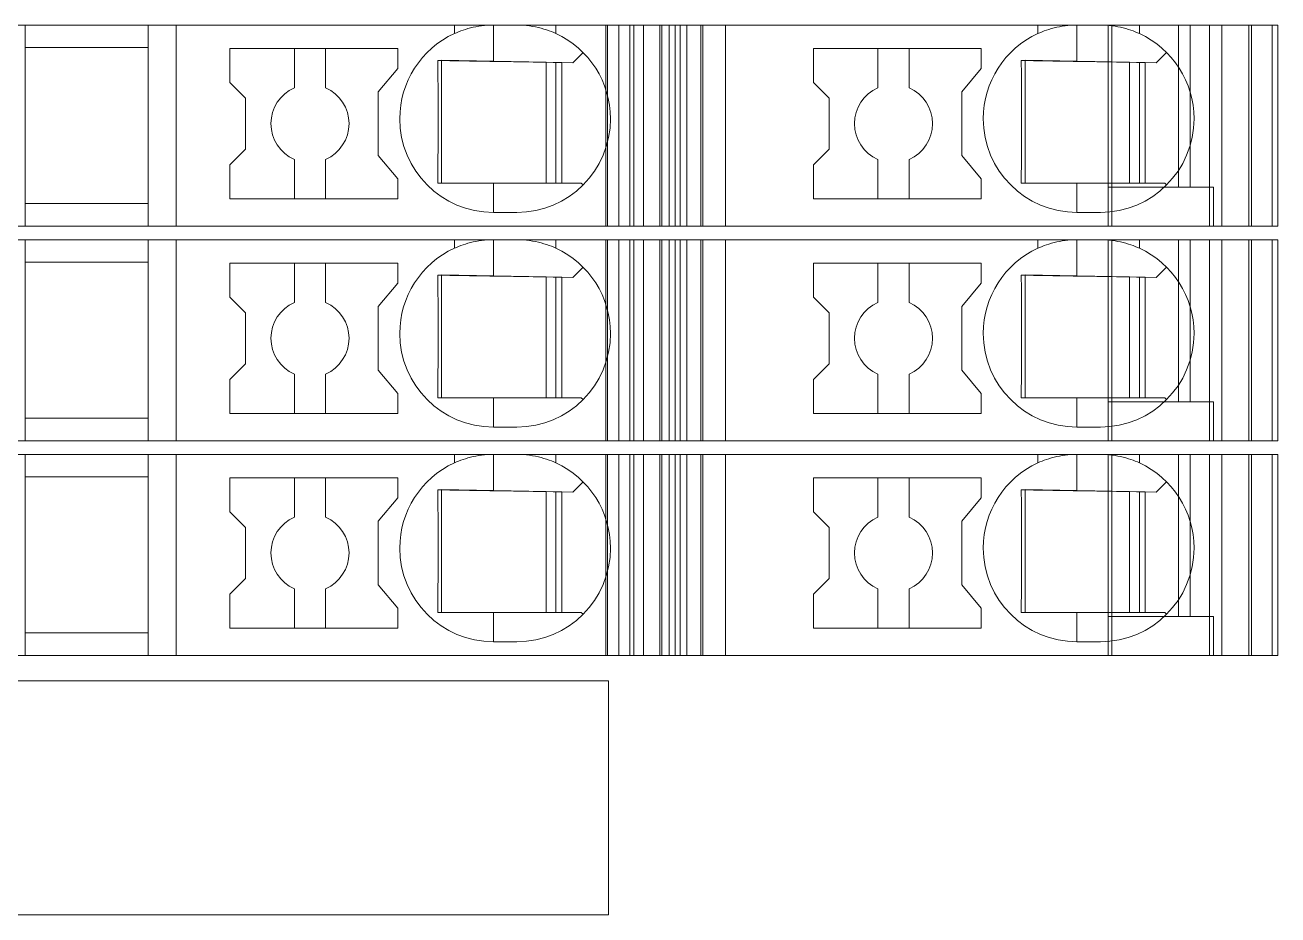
# Model space of a CAD drawing. Header units: millimetres. Extents: x 0 to 1680, y 0 to 1188.
# Drawn here: x 909.05 to 941.15, y 258.2 to 281 of the extents above; entities that cross this region are included whole.
import ezdxf
from ezdxf.enums import TextEntityAlignment as Align

# ---------------------------------------------------------------- set-up
doc = ezdxf.new("R2010")
doc.units = ezdxf.units.MM
for name, color, linetype, lineweight in [('EPLAN100', 7, 'Continuous', 13), ('EPLAN309', 5, 'Continuous', 5), ('EPLAN493', 5, 'Continuous', 5), ('MAIN-1', 7, 'Continuous', 5), ('MAIN-2', 7, 'Continuous', 5)]:
    doc.layers.add(name, color=color, linetype=linetype, lineweight=lineweight)
doc.styles.add('Tahoma', font='')
doc.styles.get('Tahoma').set_extended_font_data('Tahoma')

# ---------------------------------------------------------------- blocks, each defined once
blk = doc.blocks.new('EPLSYM_LibrarySPECIAL_Symbol12_Variant0_Placement8_37')
at = {"layer": 'EPLAN309', "lineweight": 13, "ltscale": 16}
blk.add_lwpolyline([(0, -5.15), (68.15, -5.15), (68.15, 0), (0, 0)], close=True, dxfattribs=at)
at = {"layer": 'EPLAN493', "color": 5, "style": 'Tahoma'}
blk.add_attdef('17_20450', text='', height=2.3478, dxfattribs=at).set_placement((0, -21.83478), align=Align.MIDDLE_RIGHT)
blk = doc.blocks.new('EPLSYM_LibrarySPECIAL_Symbol12_Variant0_Placement8_38')
at = {"layer": 'EPLAN309', "lineweight": 13, "ltscale": 16}
blk.add_lwpolyline([(0, -5.15), (68.15, -5.15), (68.15, 0), (0, 0)], close=True, dxfattribs=at)
at = {"layer": 'EPLAN493', "color": 5, "style": 'Tahoma'}
blk.add_attdef('17_20450', text='', height=2.3478, dxfattribs=at).set_placement((0, -21.83478), align=Align.MIDDLE_RIGHT)
blk = doc.blocks.new('EPLSYM_LibrarySPECIAL_Symbol12_Variant0_Placement8_39')
at = {"layer": 'EPLAN309', "lineweight": 13, "ltscale": 16}
blk.add_lwpolyline([(0, -5.15), (68.15, -5.15), (68.15, 0), (0, 0)], close=True, dxfattribs=at)
at = {"layer": 'EPLAN493', "color": 5, "style": 'Tahoma'}
blk.add_attdef('17_20450', text='', height=2.3478, dxfattribs=at).set_placement((0, -21.83478), align=Align.MIDDLE_RIGHT)

msp = doc.modelspace()

# ---------------------------------------------------------------- linework, layer by layer
at = {"layer": 'EPLAN100', "lineweight": 0, "ltscale": 6}
msp.add_lwpolyline([(886, 258.2), (924, 258.2), (924, 264.2), (886, 264.2)], close=True, dxfattribs=at)
at = {"layer": 'MAIN-1'}
for p, q in [((909.05, 281), (912.2, 281)), ((909.05, 281), (909.05, 275.85)), ((912.919, 281), (912.2, 281)), ((912.2, 275.85), (912.2, 281)), ((920.05, 281), (912.919, 281)), ((912.919, 281), (912.919, 275.85)), ((920.05, 281), (921.05, 281)), ((920.05, 280.782), (920.05, 281)), ((920.333, 280.89), (920.272, 280.87)), ((920.397, 280.909), (920.333, 280.89)), ((920.463, 280.927), (920.397, 280.909)), ((920.531, 280.943), (920.463, 280.927)), ((920.601, 280.958), (920.531, 280.943)), ((920.673, 280.97), (920.601, 280.958)), ((920.746, 280.981), (920.673, 280.97)), ((920.821, 280.989), (920.746, 280.981)), ((920.897, 280.995), (920.821, 280.989)), ((920.973, 280.999), (920.897, 280.995)), ((921.05, 281), (920.973, 280.999)), ((921.05, 280.068), (921.05, 281)), ((921.05, 281), (921.65, 281)), ((921.65, 281), (921.732, 280.999)), ((922.65, 281), (921.65, 281)), ((921.732, 280.999), (921.814, 280.994)), ((921.814, 280.994), (921.896, 280.987)), ((921.896, 280.987), (921.975, 280.978)), ((921.975, 280.978), (922.053, 280.966)), ((922.053, 280.966), (922.13, 280.952)), ((922.13, 280.952), (922.204, 280.935)), ((922.204, 280.935), (922.275, 280.917)), ((922.275, 280.917), (922.345, 280.897)), ((922.345, 280.897), (922.411, 280.876)), ((922.411, 280.876), (922.475, 280.854)), ((922.65, 281), (925.704, 281)), ((922.65, 280.782), (922.65, 281)), ((925.832, 281), (925.704, 281)), ((925.704, 275.85), (925.704, 281)), ((925.832, 281), (926.367, 281)), ((925.832, 275.85), (925.832, 281)), ((927, 281), (926.367, 281)), ((926.367, 275.85), (926.367, 281)), ((927, 281), (935, 281)), ((927, 275.85), (927, 281)), ((935, 281), (936, 281)), ((935, 280.782), (935, 281)), ((935.283, 280.89), (935.222, 280.87)), ((935.347, 280.909), (935.283, 280.89)), ((935.413, 280.927), (935.347, 280.909)), ((935.481, 280.943), (935.413, 280.927)), ((935.551, 280.958), (935.481, 280.943)), ((935.622, 280.97), (935.551, 280.958)), ((935.696, 280.981), (935.622, 280.97)), ((935.771, 280.989), (935.696, 280.981)), ((935.847, 280.995), (935.771, 280.989)), ((935.923, 280.999), (935.847, 280.995)), ((936, 281), (935.923, 280.999)), ((936, 280.068), (936, 281)), ((936, 281), (936.6, 281)), ((936.6, 281), (936.677, 280.999)), ((937.6, 281), (936.6, 281)), ((936.677, 280.999), (936.753, 280.995)), ((936.753, 280.995), (936.829, 280.989)), ((936.829, 280.989), (936.904, 280.981)), ((936.904, 280.981), (936.978, 280.97)), ((936.978, 280.97), (937.049, 280.958)), ((937.049, 280.958), (937.119, 280.943)), ((937.119, 280.943), (937.187, 280.927)), ((937.187, 280.927), (937.253, 280.909)), ((937.253, 280.909), (937.317, 280.89)), ((937.317, 280.89), (937.378, 280.87)), ((937.6, 281), (941, 281)), ((937.6, 280.782), (937.6, 281)), ((941, 275.85), (941, 281)), ((920.102, 280.805), (920.05, 280.782)), ((920.156, 280.827), (920.102, 280.805)), ((920.213, 280.849), (920.156, 280.827)), ((920.272, 280.87), (920.213, 280.849)), ((922.475, 280.854), (922.536, 280.831)), ((922.536, 280.831), (922.594, 280.806)), ((922.594, 280.806), (922.65, 280.782)), ((935.052, 280.805), (935, 280.782)), ((935.106, 280.827), (935.052, 280.805)), ((935.163, 280.849), (935.106, 280.827)), ((935.222, 280.87), (935.163, 280.849)), ((937.378, 280.87), (937.437, 280.849)), ((937.437, 280.849), (937.494, 280.827)), ((937.494, 280.827), (937.548, 280.805)), ((937.548, 280.805), (937.6, 280.782)), ((909.05, 280.425), (912.2, 280.425)), ((914.3, 280.4), (914.3, 279.529)), ((914.3, 280.4), (918.6, 280.4)), ((915.95, 280.4), (915.95, 279.392)), ((916.75, 279.392), (916.75, 280.4)), ((918.6, 279.889), (918.6, 280.4)), ((923.083, 280.033), (923.347, 280.297)), ((929.25, 280.4), (929.25, 279.529)), ((929.25, 280.4), (933.55, 280.4)), ((930.9, 280.4), (930.9, 279.392)), ((931.7, 279.392), (931.7, 280.4)), ((933.55, 279.889), (933.55, 280.4)), ((938.033, 280.033), (938.297, 280.297)), ((919.624, 280.092), (919.625, 280.022)), ((919.685, 280.091), (919.624, 280.092)), ((919.625, 280.022), (919.625, 279.95)), ((919.625, 279.95), (919.626, 279.877)), ((919.746, 280.09), (919.685, 280.091)), ((919.721, 280.091), (919.721, 276.95)), ((919.809, 280.089), (919.746, 280.09)), ((919.873, 280.088), (919.809, 280.089)), ((919.937, 280.087), (919.873, 280.088)), ((920.003, 280.086), (919.937, 280.087)), ((920.071, 280.085), (920.003, 280.086)), ((920.14, 280.084), (920.071, 280.085)), ((920.21, 280.082), (920.14, 280.084)), ((920.283, 280.081), (920.21, 280.082)), ((920.358, 280.08), (920.283, 280.081)), ((920.435, 280.079), (920.358, 280.08)), ((920.514, 280.077), (920.435, 280.079)), ((920.597, 280.076), (920.514, 280.077)), ((920.682, 280.075), (920.597, 280.076)), ((920.771, 280.073), (920.682, 280.075)), ((920.862, 280.071), (920.771, 280.073)), ((920.955, 280.07), (920.862, 280.071)), ((921.05, 280.068), (920.955, 280.07)), ((921.05, 280.068), (923.083, 280.033)), ((922.4, 280.045), (922.4, 276.95)), ((922.65, 276.95), (922.65, 280.04)), ((922.8, 280.038), (922.8, 276.95)), ((934.574, 280.092), (934.574, 280.022)), ((934.635, 280.091), (934.574, 280.092)), ((934.574, 280.022), (934.575, 279.95)), ((934.575, 279.95), (934.576, 279.877)), ((934.696, 280.09), (934.635, 280.091)), ((934.671, 280.091), (934.671, 276.95)), ((934.759, 280.089), (934.696, 280.09)), ((934.822, 280.088), (934.759, 280.089)), ((934.887, 280.087), (934.822, 280.088)), ((934.953, 280.086), (934.887, 280.087)), ((935.021, 280.085), (934.953, 280.086)), ((935.09, 280.084), (935.021, 280.085)), ((935.16, 280.082), (935.09, 280.084)), ((935.233, 280.081), (935.16, 280.082)), ((935.307, 280.08), (935.233, 280.081)), ((935.385, 280.079), (935.307, 280.08)), ((935.464, 280.077), (935.385, 280.079)), ((935.547, 280.076), (935.464, 280.077)), ((935.632, 280.075), (935.547, 280.076)), ((935.72, 280.073), (935.632, 280.075)), ((935.812, 280.071), (935.72, 280.073)), ((935.905, 280.07), (935.812, 280.071)), ((936, 280.068), (935.905, 280.07)), ((936, 280.068), (938.033, 280.033)), ((937.35, 280.045), (937.35, 276.95)), ((937.6, 276.95), (937.6, 280.04)), ((937.75, 280.038), (937.75, 276.95)), ((918.1, 279.293), (918.6, 279.889)), ((919.626, 279.877), (919.627, 279.803)), ((919.627, 279.803), (919.628, 279.727)), ((919.628, 279.727), (919.628, 279.649)), ((919.628, 279.649), (919.629, 279.57)), ((933.05, 279.293), (933.55, 279.889)), ((934.576, 279.877), (934.577, 279.803)), ((934.577, 279.803), (934.577, 279.727)), ((934.577, 279.727), (934.578, 279.649)), ((934.578, 279.649), (934.579, 279.57)), ((914.7, 279.129), (914.3, 279.529)), ((918.1, 279.293), (918.1, 277.657)), ((919.629, 279.57), (919.63, 279.488)), ((919.63, 279.488), (919.63, 279.404)), ((919.63, 279.404), (919.631, 279.317)), ((919.631, 279.317), (919.631, 279.226)), ((929.65, 279.129), (929.25, 279.529)), ((933.05, 279.293), (933.05, 277.657)), ((934.579, 279.57), (934.58, 279.488)), ((934.58, 279.488), (934.58, 279.404)), ((934.58, 279.404), (934.581, 279.317)), ((934.581, 279.317), (934.581, 279.226)), ((914.7, 279.129), (914.7, 277.821)), ((919.631, 279.226), (919.632, 279.132)), ((919.632, 279.132), (919.633, 279.034)), ((919.633, 279.034), (919.633, 278.931)), ((929.65, 279.129), (929.65, 277.821)), ((934.581, 279.226), (934.582, 279.132)), ((934.582, 279.132), (934.582, 279.034)), ((934.582, 279.034), (934.583, 278.931)), ((919.633, 278.931), (919.633, 278.824)), ((919.633, 278.824), (919.633, 278.713)), ((919.633, 278.713), (919.634, 278.6)), ((934.583, 278.931), (934.583, 278.824)), ((934.583, 278.824), (934.583, 278.713)), ((934.583, 278.713), (934.583, 278.6)), ((919.634, 278.6), (919.633, 278.479)), ((919.633, 278.479), (919.633, 278.361)), ((919.633, 278.361), (919.633, 278.247)), ((934.583, 278.6), (934.583, 278.479)), ((934.583, 278.479), (934.583, 278.361)), ((934.583, 278.361), (934.583, 278.247)), ((919.632, 278.034), (919.631, 277.934)), ((919.633, 278.247), (919.632, 278.138)), ((919.632, 278.138), (919.632, 278.034)), ((934.582, 278.034), (934.581, 277.934)), ((934.583, 278.247), (934.582, 278.138)), ((934.582, 278.138), (934.582, 278.034)), ((914.7, 277.821), (914.3, 277.421)), ((919.63, 277.748), (919.629, 277.659)), ((919.631, 277.839), (919.63, 277.748)), ((919.631, 277.934), (919.631, 277.839)), ((929.65, 277.821), (929.25, 277.421)), ((934.58, 277.748), (934.579, 277.659)), ((934.581, 277.839), (934.58, 277.748)), ((934.581, 277.934), (934.581, 277.839)), ((914.3, 277.421), (914.3, 276.55)), ((915.95, 277.558), (915.95, 276.55)), ((916.75, 277.558), (916.75, 276.55)), ((918.1, 277.657), (918.6, 277.061)), ((919.627, 277.408), (919.626, 277.329)), ((919.628, 277.49), (919.627, 277.408)), ((919.629, 277.659), (919.628, 277.573)), ((919.628, 277.573), (919.628, 277.49)), ((929.25, 277.421), (929.25, 276.55)), ((930.9, 277.558), (930.9, 276.55)), ((931.7, 277.558), (931.7, 276.55)), ((933.05, 277.657), (933.55, 277.061)), ((934.577, 277.408), (934.576, 277.329)), ((934.578, 277.49), (934.577, 277.408)), ((934.579, 277.659), (934.578, 277.573)), ((934.578, 277.573), (934.578, 277.49)), ((918.6, 276.55), (918.6, 277.061)), ((919.623, 277.024), (919.622, 276.95)), ((919.624, 277.098), (919.623, 277.024)), ((919.625, 277.25), (919.624, 277.174)), ((919.624, 277.174), (919.624, 277.098)), ((919.626, 277.329), (919.625, 277.25)), ((933.55, 276.55), (933.55, 277.061)), ((934.573, 277.024), (934.572, 276.95)), ((934.574, 277.098), (934.573, 277.024)), ((934.575, 277.25), (934.574, 277.174)), ((934.574, 277.174), (934.574, 277.098)), ((934.576, 277.329), (934.575, 277.25)), ((919.622, 276.95), (919.683, 276.95)), ((919.683, 276.95), (919.746, 276.95)), ((919.746, 276.95), (919.809, 276.95)), ((919.809, 276.95), (919.873, 276.95)), ((919.873, 276.95), (919.939, 276.95)), ((919.939, 276.95), (920.005, 276.95)), ((920.005, 276.95), (920.074, 276.95)), ((920.074, 276.95), (920.144, 276.95)), ((920.144, 276.95), (920.215, 276.95)), ((920.215, 276.95), (920.289, 276.95)), ((920.289, 276.95), (920.364, 276.95)), ((920.364, 276.95), (920.442, 276.95)), ((920.442, 276.95), (920.522, 276.95)), ((920.522, 276.95), (920.605, 276.95)), ((920.605, 276.95), (920.69, 276.95)), ((920.69, 276.95), (920.778, 276.95)), ((920.778, 276.95), (920.867, 276.95)), ((920.867, 276.95), (920.958, 276.95)), ((920.958, 276.95), (921.05, 276.95)), ((921.05, 276.95), (923.3, 276.95)), ((921.05, 276.95), (921.05, 276.2)), ((923.347, 276.903), (923.3, 276.95)), ((934.572, 276.95), (934.633, 276.95)), ((934.633, 276.95), (934.695, 276.95)), ((934.695, 276.95), (934.759, 276.95)), ((934.759, 276.95), (934.823, 276.95)), ((934.823, 276.95), (934.889, 276.95)), ((934.889, 276.95), (934.955, 276.95)), ((934.955, 276.95), (935.024, 276.95)), ((935.024, 276.95), (935.093, 276.95)), ((935.093, 276.95), (935.165, 276.95)), ((935.165, 276.95), (935.239, 276.95)), ((935.239, 276.95), (935.314, 276.95)), ((935.314, 276.95), (935.392, 276.95)), ((935.392, 276.95), (935.472, 276.95)), ((935.472, 276.95), (935.555, 276.95)), ((935.555, 276.95), (935.64, 276.95)), ((935.64, 276.95), (935.727, 276.95)), ((935.727, 276.95), (935.817, 276.95)), ((935.817, 276.95), (935.908, 276.95)), ((935.908, 276.95), (936, 276.95)), ((936, 276.95), (936, 276.2)), ((936, 276.95), (938.25, 276.95)), ((938.297, 276.903), (938.25, 276.95)), ((909.05, 276.425), (912.2, 276.425)), ((918.6, 276.55), (914.3, 276.55)), ((933.55, 276.55), (929.25, 276.55)), ((921.65, 276.2), (921.05, 276.2)), ((936.6, 276.2), (936, 276.2)), ((909.05, 275.85), (912.2, 275.85)), ((912.919, 275.85), (912.2, 275.85)), ((912.919, 275.85), (925.704, 275.85)), ((924.544, 275.85), (924.544, 275.85)), ((924.65, 275.85), (924.65, 275.85)), ((925.832, 275.85), (925.704, 275.85)), ((925.832, 275.85), (926.367, 275.85)), ((927, 275.85), (926.367, 275.85)), ((927, 275.85), (941, 275.85)), ((939.5, 275.85), (939.5, 275.85)), ((909.05, 275.5), (912.2, 275.5)), ((909.05, 275.5), (909.05, 270.35)), ((912.919, 275.5), (912.2, 275.5)), ((912.2, 270.35), (912.2, 275.5)), ((920.05, 275.5), (912.919, 275.5)), ((912.919, 275.5), (912.919, 270.35)), ((920.05, 275.5), (921.05, 275.5)), ((920.05, 275.282), (920.05, 275.5)), ((920.463, 275.427), (920.397, 275.409)), ((920.531, 275.443), (920.463, 275.427)), ((920.601, 275.458), (920.531, 275.443)), ((920.673, 275.47), (920.601, 275.458)), ((920.746, 275.481), (920.673, 275.47)), ((920.821, 275.489), (920.746, 275.481)), ((920.897, 275.495), (920.821, 275.489)), ((920.973, 275.499), (920.897, 275.495)), ((921.05, 275.5), (920.973, 275.499)), ((921.05, 274.568), (921.05, 275.5)), ((921.05, 275.5), (921.65, 275.5)), ((921.65, 275.5), (921.732, 275.499)), ((922.65, 275.5), (921.65, 275.5)), ((921.732, 275.499), (921.814, 275.494)), ((921.814, 275.494), (921.896, 275.487)), ((921.896, 275.487), (921.975, 275.478)), ((921.975, 275.478), (922.053, 275.466)), ((922.053, 275.466), (922.13, 275.452)), ((922.13, 275.452), (922.204, 275.435)), ((922.204, 275.435), (922.275, 275.417)), ((922.65, 275.5), (925.704, 275.5)), ((922.65, 275.282), (922.65, 275.5)), ((925.832, 275.5), (925.704, 275.5)), ((925.704, 270.35), (925.704, 275.5)), ((925.832, 275.5), (926.367, 275.5)), ((925.832, 270.35), (925.832, 275.5)), ((927, 275.5), (926.367, 275.5)), ((926.367, 270.35), (926.367, 275.5)), ((927, 275.5), (935, 275.5)), ((927, 270.35), (927, 275.5)), ((935, 275.5), (936, 275.5)), ((935, 275.282), (935, 275.5)), ((935.413, 275.427), (935.347, 275.409)), ((935.481, 275.443), (935.413, 275.427)), ((935.551, 275.458), (935.481, 275.443)), ((935.622, 275.47), (935.551, 275.458)), ((935.696, 275.481), (935.622, 275.47)), ((935.771, 275.489), (935.696, 275.481)), ((935.847, 275.495), (935.771, 275.489)), ((935.923, 275.499), (935.847, 275.495)), ((936, 275.5), (935.923, 275.499)), ((936, 274.568), (936, 275.5)), ((936, 275.5), (936.6, 275.5)), ((936.6, 275.5), (936.677, 275.499)), ((937.6, 275.5), (936.6, 275.5)), ((936.677, 275.499), (936.753, 275.495)), ((936.753, 275.495), (936.829, 275.489)), ((936.829, 275.489), (936.904, 275.481)), ((936.904, 275.481), (936.978, 275.47)), ((936.978, 275.47), (937.049, 275.458)), ((937.049, 275.458), (937.119, 275.443)), ((937.119, 275.443), (937.187, 275.427)), ((937.187, 275.427), (937.253, 275.409)), ((937.6, 275.5), (941, 275.5)), ((937.6, 275.282), (937.6, 275.5)), ((941, 270.35), (941, 275.5)), ((920.102, 275.305), (920.05, 275.282)), ((920.156, 275.327), (920.102, 275.305)), ((920.213, 275.349), (920.156, 275.327)), ((920.272, 275.37), (920.213, 275.349)), ((920.333, 275.39), (920.272, 275.37)), ((920.397, 275.409), (920.333, 275.39)), ((922.275, 275.417), (922.345, 275.397)), ((922.345, 275.397), (922.411, 275.376)), ((922.411, 275.376), (922.475, 275.354)), ((922.475, 275.354), (922.536, 275.331)), ((922.536, 275.331), (922.594, 275.306)), ((922.594, 275.306), (922.65, 275.282)), ((935.052, 275.305), (935, 275.282)), ((935.106, 275.327), (935.052, 275.305)), ((935.163, 275.349), (935.106, 275.327)), ((935.222, 275.37), (935.163, 275.349)), ((935.283, 275.39), (935.222, 275.37)), ((935.347, 275.409), (935.283, 275.39)), ((937.253, 275.409), (937.317, 275.39)), ((937.317, 275.39), (937.378, 275.37)), ((937.378, 275.37), (937.437, 275.349)), ((937.437, 275.349), (937.494, 275.327)), ((937.494, 275.327), (937.548, 275.305)), ((937.548, 275.305), (937.6, 275.282)), ((909.05, 274.925), (912.2, 274.925)), ((914.3, 274.9), (914.3, 274.029)), ((914.3, 274.9), (918.6, 274.9)), ((915.95, 274.9), (915.95, 273.892)), ((916.75, 273.892), (916.75, 274.9)), ((918.6, 274.389), (918.6, 274.9)), ((923.083, 274.533), (923.347, 274.797)), ((929.25, 274.9), (929.25, 274.029)), ((929.25, 274.9), (933.55, 274.9)), ((930.9, 274.9), (930.9, 273.892)), ((931.7, 273.892), (931.7, 274.9)), ((933.55, 274.389), (933.55, 274.9)), ((938.033, 274.533), (938.297, 274.797)), ((919.624, 274.592), (919.625, 274.522)), ((919.685, 274.591), (919.624, 274.592)), ((919.625, 274.522), (919.625, 274.45)), ((919.746, 274.59), (919.685, 274.591)), ((919.721, 274.591), (919.721, 271.45)), ((919.809, 274.589), (919.746, 274.59)), ((919.873, 274.588), (919.809, 274.589)), ((919.937, 274.587), (919.873, 274.588)), ((920.003, 274.586), (919.937, 274.587)), ((920.071, 274.585), (920.003, 274.586)), ((920.14, 274.584), (920.071, 274.585)), ((920.21, 274.582), (920.14, 274.584)), ((920.283, 274.581), (920.21, 274.582)), ((920.358, 274.58), (920.283, 274.581)), ((920.435, 274.579), (920.358, 274.58)), ((920.514, 274.577), (920.435, 274.579)), ((920.597, 274.576), (920.514, 274.577)), ((920.682, 274.575), (920.597, 274.576)), ((920.771, 274.573), (920.682, 274.575)), ((920.862, 274.571), (920.771, 274.573)), ((920.955, 274.57), (920.862, 274.571)), ((921.05, 274.568), (920.955, 274.57)), ((921.05, 274.568), (923.083, 274.533)), ((922.4, 274.545), (922.4, 271.45)), ((922.65, 271.45), (922.65, 274.54)), ((922.8, 274.538), (922.8, 271.45)), ((934.574, 274.592), (934.574, 274.522)), ((934.635, 274.591), (934.574, 274.592)), ((934.574, 274.522), (934.575, 274.45)), ((934.696, 274.59), (934.635, 274.591)), ((934.671, 274.591), (934.671, 271.45)), ((934.759, 274.589), (934.696, 274.59)), ((934.822, 274.588), (934.759, 274.589)), ((934.887, 274.587), (934.822, 274.588)), ((934.953, 274.586), (934.887, 274.587)), ((935.021, 274.585), (934.953, 274.586)), ((935.09, 274.584), (935.021, 274.585)), ((935.16, 274.582), (935.09, 274.584)), ((935.233, 274.581), (935.16, 274.582)), ((935.307, 274.58), (935.233, 274.581)), ((935.385, 274.579), (935.307, 274.58)), ((935.464, 274.577), (935.385, 274.579)), ((935.547, 274.576), (935.464, 274.577)), ((935.632, 274.575), (935.547, 274.576)), ((935.72, 274.573), (935.632, 274.575)), ((935.812, 274.571), (935.72, 274.573)), ((935.905, 274.57), (935.812, 274.571)), ((936, 274.568), (935.905, 274.57)), ((936, 274.568), (938.033, 274.533)), ((937.35, 274.545), (937.35, 271.45)), ((937.6, 271.45), (937.6, 274.54)), ((937.75, 274.538), (937.75, 271.45)), ((918.1, 273.793), (918.6, 274.389)), ((919.625, 274.45), (919.626, 274.377)), ((919.626, 274.377), (919.627, 274.303)), ((919.627, 274.303), (919.628, 274.227)), ((919.628, 274.227), (919.628, 274.149)), ((919.628, 274.149), (919.629, 274.07)), ((933.05, 273.793), (933.55, 274.389)), ((934.575, 274.45), (934.576, 274.377)), ((934.576, 274.377), (934.577, 274.303)), ((934.577, 274.303), (934.577, 274.227)), ((934.577, 274.227), (934.578, 274.149)), ((934.578, 274.149), (934.579, 274.07)), ((914.7, 273.629), (914.3, 274.029)), ((919.629, 274.07), (919.63, 273.988)), ((919.63, 273.988), (919.63, 273.904)), ((919.63, 273.904), (919.631, 273.817)), ((919.631, 273.817), (919.631, 273.726)), ((929.65, 273.629), (929.25, 274.029)), ((934.579, 274.07), (934.58, 273.988)), ((934.58, 273.988), (934.58, 273.904)), ((934.58, 273.904), (934.581, 273.817)), ((934.581, 273.817), (934.581, 273.726)), ((914.7, 273.629), (914.7, 272.321)), ((918.1, 273.793), (918.1, 272.157)), ((919.631, 273.726), (919.632, 273.632)), ((919.632, 273.632), (919.633, 273.534)), ((919.633, 273.534), (919.633, 273.431)), ((929.65, 273.629), (929.65, 272.321)), ((933.05, 273.793), (933.05, 272.157)), ((934.581, 273.726), (934.582, 273.632)), ((934.582, 273.632), (934.582, 273.534)), ((934.582, 273.534), (934.583, 273.431)), ((919.633, 273.431), (919.633, 273.324)), ((919.633, 273.324), (919.633, 273.213)), ((919.633, 273.213), (919.634, 273.1)), ((934.583, 273.431), (934.583, 273.324)), ((934.583, 273.324), (934.583, 273.213)), ((934.583, 273.213), (934.583, 273.1)), ((919.634, 273.1), (919.633, 272.979)), ((919.633, 272.979), (919.633, 272.861)), ((919.633, 272.861), (919.633, 272.747)), ((934.583, 273.1), (934.583, 272.979)), ((934.583, 272.979), (934.583, 272.861)), ((934.583, 272.861), (934.583, 272.747)), ((919.632, 272.534), (919.631, 272.434)), ((919.633, 272.747), (919.632, 272.638)), ((919.632, 272.638), (919.632, 272.534)), ((934.582, 272.534), (934.581, 272.434)), ((934.583, 272.747), (934.582, 272.638)), ((934.582, 272.638), (934.582, 272.534)), ((914.7, 272.321), (914.3, 271.921)), ((919.63, 272.248), (919.629, 272.159)), ((919.631, 272.339), (919.63, 272.248)), ((919.631, 272.434), (919.631, 272.339)), ((929.65, 272.321), (929.25, 271.921)), ((934.58, 272.248), (934.579, 272.159)), ((934.581, 272.339), (934.58, 272.248)), ((934.581, 272.434), (934.581, 272.339)), ((914.3, 271.921), (914.3, 271.05)), ((915.95, 272.058), (915.95, 271.05)), ((916.75, 272.058), (916.75, 271.05)), ((918.1, 272.157), (918.6, 271.561)), ((919.627, 271.908), (919.626, 271.829)), ((919.628, 271.99), (919.627, 271.908)), ((919.629, 272.159), (919.628, 272.073)), ((919.628, 272.073), (919.628, 271.99)), ((929.25, 271.921), (929.25, 271.05)), ((930.9, 272.058), (930.9, 271.05)), ((931.7, 272.058), (931.7, 271.05)), ((933.05, 272.157), (933.55, 271.561)), ((934.577, 271.908), (934.576, 271.829)), ((934.578, 271.99), (934.577, 271.908)), ((934.579, 272.159), (934.578, 272.073)), ((934.578, 272.073), (934.578, 271.99)), ((919.624, 271.598), (919.623, 271.524)), ((919.625, 271.75), (919.624, 271.674)), ((919.624, 271.674), (919.624, 271.598)), ((919.626, 271.829), (919.625, 271.75)), ((934.574, 271.598), (934.573, 271.524)), ((934.575, 271.75), (934.574, 271.674)), ((934.574, 271.674), (934.574, 271.598)), ((934.576, 271.829), (934.575, 271.75)), ((918.6, 271.05), (918.6, 271.561)), ((919.623, 271.524), (919.622, 271.45)), ((919.622, 271.45), (919.683, 271.45)), ((919.683, 271.45), (919.746, 271.45)), ((919.746, 271.45), (919.809, 271.45)), ((919.809, 271.45), (919.873, 271.45)), ((919.873, 271.45), (919.939, 271.45)), ((919.939, 271.45), (920.005, 271.45)), ((920.005, 271.45), (920.074, 271.45)), ((920.074, 271.45), (920.144, 271.45)), ((920.144, 271.45), (920.215, 271.45)), ((920.215, 271.45), (920.289, 271.45)), ((920.289, 271.45), (920.364, 271.45)), ((920.364, 271.45), (920.442, 271.45)), ((920.442, 271.45), (920.522, 271.45)), ((920.522, 271.45), (920.605, 271.45)), ((920.605, 271.45), (920.69, 271.45)), ((920.69, 271.45), (920.778, 271.45)), ((920.778, 271.45), (920.867, 271.45)), ((920.867, 271.45), (920.958, 271.45)), ((920.958, 271.45), (921.05, 271.45)), ((921.05, 271.45), (923.3, 271.45)), ((921.05, 271.45), (921.05, 270.7)), ((923.347, 271.403), (923.3, 271.45)), ((933.55, 271.05), (933.55, 271.561)), ((934.573, 271.524), (934.572, 271.45)), ((934.572, 271.45), (934.633, 271.45)), ((934.633, 271.45), (934.695, 271.45)), ((934.695, 271.45), (934.759, 271.45)), ((934.759, 271.45), (934.823, 271.45)), ((934.823, 271.45), (934.889, 271.45)), ((934.889, 271.45), (934.955, 271.45)), ((934.955, 271.45), (935.024, 271.45)), ((935.024, 271.45), (935.093, 271.45)), ((935.093, 271.45), (935.165, 271.45)), ((935.165, 271.45), (935.239, 271.45)), ((935.239, 271.45), (935.314, 271.45)), ((935.314, 271.45), (935.392, 271.45)), ((935.392, 271.45), (935.472, 271.45)), ((935.472, 271.45), (935.555, 271.45)), ((935.555, 271.45), (935.64, 271.45)), ((935.64, 271.45), (935.727, 271.45)), ((935.727, 271.45), (935.817, 271.45)), ((935.817, 271.45), (935.908, 271.45)), ((935.908, 271.45), (936, 271.45)), ((936, 271.45), (936, 270.7)), ((936, 271.45), (938.25, 271.45)), ((938.297, 271.403), (938.25, 271.45)), ((909.05, 270.925), (912.2, 270.925)), ((918.6, 271.05), (914.3, 271.05)), ((933.55, 271.05), (929.25, 271.05)), ((921.65, 270.7), (921.05, 270.7)), ((936.6, 270.7), (936, 270.7)), ((909.05, 270.35), (912.2, 270.35)), ((912.919, 270.35), (912.2, 270.35)), ((912.919, 270.35), (925.704, 270.35)), ((924.544, 270.35), (924.544, 270.35)), ((924.65, 270.35), (924.65, 270.35)), ((925.832, 270.35), (925.704, 270.35)), ((925.832, 270.35), (926.367, 270.35)), ((927, 270.35), (926.367, 270.35)), ((927, 270.35), (941, 270.35)), ((939.5, 270.35), (939.5, 270.35)), ((909.05, 270), (912.2, 270)), ((909.05, 270), (909.05, 264.85)), ((912.919, 270), (912.2, 270)), ((912.2, 264.85), (912.2, 270)), ((920.05, 270), (912.919, 270)), ((912.919, 270), (912.919, 264.85)), ((920.05, 270), (921.05, 270)), ((920.05, 269.782), (920.05, 270)), ((920.673, 269.97), (920.601, 269.958)), ((920.746, 269.981), (920.673, 269.97)), ((920.821, 269.989), (920.746, 269.981)), ((920.897, 269.995), (920.821, 269.989)), ((920.973, 269.999), (920.897, 269.995)), ((921.05, 270), (920.973, 269.999)), ((921.05, 269.068), (921.05, 270)), ((921.05, 270), (921.65, 270)), ((921.65, 270), (921.732, 269.999)), ((922.65, 270), (921.65, 270)), ((921.732, 269.999), (921.814, 269.994)), ((921.814, 269.994), (921.896, 269.987)), ((921.896, 269.987), (921.975, 269.978)), ((921.975, 269.978), (922.053, 269.966)), ((922.053, 269.966), (922.13, 269.952)), ((922.65, 270), (925.704, 270)), ((922.65, 269.782), (922.65, 270)), ((925.832, 270), (925.704, 270)), ((925.704, 264.85), (925.704, 270)), ((925.832, 270), (926.367, 270)), ((925.832, 264.85), (925.832, 270)), ((927, 270), (926.367, 270)), ((926.367, 264.85), (926.367, 270)), ((927, 270), (935, 270)), ((927, 264.85), (927, 270)), ((935, 270), (936, 270)), ((935, 269.782), (935, 270)), ((935.622, 269.97), (935.551, 269.958)), ((935.696, 269.981), (935.622, 269.97)), ((935.771, 269.989), (935.696, 269.981)), ((935.847, 269.995), (935.771, 269.989)), ((935.923, 269.999), (935.847, 269.995)), ((936, 270), (935.923, 269.999)), ((936, 269.068), (936, 270)), ((936, 270), (936.6, 270)), ((936.6, 270), (936.677, 269.999)), ((937.6, 270), (936.6, 270)), ((936.677, 269.999), (936.753, 269.995)), ((936.753, 269.995), (936.829, 269.989)), ((936.829, 269.989), (936.904, 269.981)), ((936.904, 269.981), (936.978, 269.97)), ((936.978, 269.97), (937.049, 269.958)), ((937.6, 270), (941, 270)), ((937.6, 269.782), (937.6, 270)), ((941, 264.85), (941, 270)), ((920.102, 269.805), (920.05, 269.782)), ((920.156, 269.827), (920.102, 269.805)), ((920.213, 269.849), (920.156, 269.827)), ((920.272, 269.87), (920.213, 269.849)), ((920.333, 269.89), (920.272, 269.87)), ((920.397, 269.909), (920.333, 269.89)), ((920.463, 269.927), (920.397, 269.909)), ((920.531, 269.943), (920.463, 269.927)), ((920.601, 269.958), (920.531, 269.943)), ((922.13, 269.952), (922.204, 269.935)), ((922.204, 269.935), (922.275, 269.917)), ((922.275, 269.917), (922.345, 269.897)), ((922.345, 269.897), (922.411, 269.876)), ((922.411, 269.876), (922.475, 269.854)), ((922.475, 269.854), (922.536, 269.831)), ((922.536, 269.831), (922.594, 269.806)), ((922.594, 269.806), (922.65, 269.782)), ((935.052, 269.805), (935, 269.782)), ((935.106, 269.827), (935.052, 269.805)), ((935.163, 269.849), (935.106, 269.827)), ((935.222, 269.87), (935.163, 269.849)), ((935.283, 269.89), (935.222, 269.87)), ((935.347, 269.909), (935.283, 269.89)), ((935.413, 269.927), (935.347, 269.909)), ((935.481, 269.943), (935.413, 269.927)), ((935.551, 269.958), (935.481, 269.943)), ((937.049, 269.958), (937.119, 269.943)), ((937.119, 269.943), (937.187, 269.927)), ((937.187, 269.927), (937.253, 269.909)), ((937.253, 269.909), (937.317, 269.89)), ((937.317, 269.89), (937.378, 269.87)), ((937.378, 269.87), (937.437, 269.849)), ((937.437, 269.849), (937.494, 269.827)), ((937.494, 269.827), (937.548, 269.805)), ((937.548, 269.805), (937.6, 269.782)), ((909.05, 269.425), (912.2, 269.425)), ((914.3, 269.4), (914.3, 268.529)), ((914.3, 269.4), (918.6, 269.4)), ((915.95, 269.4), (915.95, 268.392)), ((916.75, 268.392), (916.75, 269.4)), ((918.6, 268.889), (918.6, 269.4)), ((929.25, 269.4), (929.25, 268.529)), ((929.25, 269.4), (933.55, 269.4)), ((930.9, 269.4), (930.9, 268.392)), ((931.7, 268.392), (931.7, 269.4)), ((933.55, 268.889), (933.55, 269.4)), ((919.624, 269.092), (919.625, 269.022)), ((919.685, 269.091), (919.624, 269.092)), ((919.625, 269.022), (919.625, 268.95)), ((919.746, 269.09), (919.685, 269.091)), ((919.721, 269.091), (919.721, 265.95)), ((919.809, 269.089), (919.746, 269.09)), ((919.873, 269.088), (919.809, 269.089)), ((919.937, 269.087), (919.873, 269.088)), ((920.003, 269.086), (919.937, 269.087)), ((920.071, 269.085), (920.003, 269.086)), ((920.14, 269.084), (920.071, 269.085)), ((920.21, 269.082), (920.14, 269.084)), ((920.283, 269.081), (920.21, 269.082)), ((920.358, 269.08), (920.283, 269.081)), ((920.435, 269.079), (920.358, 269.08)), ((920.514, 269.077), (920.435, 269.079)), ((920.597, 269.076), (920.514, 269.077)), ((920.682, 269.075), (920.597, 269.076)), ((920.771, 269.073), (920.682, 269.075)), ((920.862, 269.071), (920.771, 269.073)), ((920.955, 269.07), (920.862, 269.071)), ((921.05, 269.068), (920.955, 269.07)), ((921.05, 269.068), (923.083, 269.033)), ((922.4, 269.045), (922.4, 265.95)), ((922.65, 265.95), (922.65, 269.04)), ((922.8, 269.038), (922.8, 265.95)), ((923.083, 269.033), (923.347, 269.297)), ((934.574, 269.092), (934.574, 269.022)), ((934.635, 269.091), (934.574, 269.092)), ((934.574, 269.022), (934.575, 268.95)), ((934.696, 269.09), (934.635, 269.091)), ((934.671, 269.091), (934.671, 265.95)), ((934.759, 269.089), (934.696, 269.09)), ((934.822, 269.088), (934.759, 269.089)), ((934.887, 269.087), (934.822, 269.088)), ((934.953, 269.086), (934.887, 269.087)), ((935.021, 269.085), (934.953, 269.086)), ((935.09, 269.084), (935.021, 269.085)), ((935.16, 269.082), (935.09, 269.084)), ((935.233, 269.081), (935.16, 269.082)), ((935.307, 269.08), (935.233, 269.081)), ((935.385, 269.079), (935.307, 269.08)), ((935.464, 269.077), (935.385, 269.079)), ((935.547, 269.076), (935.464, 269.077)), ((935.632, 269.075), (935.547, 269.076)), ((935.72, 269.073), (935.632, 269.075)), ((935.812, 269.071), (935.72, 269.073)), ((935.905, 269.07), (935.812, 269.071)), ((936, 269.068), (935.905, 269.07)), ((936, 269.068), (938.033, 269.033)), ((937.35, 269.045), (937.35, 265.95)), ((937.6, 265.95), (937.6, 269.04)), ((937.75, 269.038), (937.75, 265.95)), ((938.033, 269.033), (938.297, 269.297)), ((918.1, 268.293), (918.6, 268.889)), ((919.625, 268.95), (919.626, 268.877)), ((919.626, 268.877), (919.627, 268.803)), ((919.627, 268.803), (919.628, 268.727)), ((919.628, 268.727), (919.628, 268.649)), ((933.05, 268.293), (933.55, 268.889)), ((934.575, 268.95), (934.576, 268.877)), ((934.576, 268.877), (934.577, 268.803)), ((934.577, 268.803), (934.577, 268.727)), ((934.577, 268.727), (934.578, 268.649)), ((914.7, 268.129), (914.3, 268.529)), ((919.628, 268.649), (919.629, 268.57)), ((919.629, 268.57), (919.63, 268.488)), ((919.63, 268.488), (919.63, 268.404)), ((919.63, 268.404), (919.631, 268.317)), ((929.65, 268.129), (929.25, 268.529)), ((934.578, 268.649), (934.579, 268.57)), ((934.579, 268.57), (934.58, 268.488)), ((934.58, 268.488), (934.58, 268.404)), ((934.58, 268.404), (934.581, 268.317)), ((914.7, 268.129), (914.7, 266.821)), ((918.1, 268.293), (918.1, 266.657)), ((919.631, 268.317), (919.631, 268.226)), ((919.631, 268.226), (919.632, 268.132)), ((919.632, 268.132), (919.633, 268.034)), ((929.65, 268.129), (929.65, 266.821)), ((933.05, 268.293), (933.05, 266.657)), ((934.581, 268.317), (934.581, 268.226)), ((934.581, 268.226), (934.582, 268.132)), ((934.582, 268.132), (934.582, 268.034)), ((919.633, 268.034), (919.633, 267.931)), ((919.633, 267.931), (919.633, 267.824)), ((919.633, 267.824), (919.633, 267.713)), ((934.582, 268.034), (934.583, 267.931)), ((934.583, 267.931), (934.583, 267.824)), ((934.583, 267.824), (934.583, 267.713)), ((919.633, 267.713), (919.634, 267.6)), ((919.634, 267.6), (919.633, 267.479)), ((919.633, 267.479), (919.633, 267.361)), ((934.583, 267.713), (934.583, 267.6)), ((934.583, 267.6), (934.583, 267.479)), ((934.583, 267.479), (934.583, 267.361)), ((919.633, 267.247), (919.632, 267.138)), ((919.632, 267.138), (919.632, 267.034)), ((919.633, 267.361), (919.633, 267.247)), ((934.583, 267.247), (934.582, 267.138)), ((934.582, 267.138), (934.582, 267.034)), ((934.583, 267.361), (934.583, 267.247)), ((914.7, 266.821), (914.3, 266.421)), ((919.631, 266.839), (919.63, 266.748)), ((919.632, 267.034), (919.631, 266.934)), ((919.631, 266.934), (919.631, 266.839)), ((929.65, 266.821), (929.25, 266.421)), ((934.581, 266.839), (934.58, 266.748)), ((934.582, 267.034), (934.581, 266.934)), ((934.581, 266.934), (934.581, 266.839)), ((915.95, 266.558), (915.95, 265.55)), ((916.75, 266.558), (916.75, 265.55)), ((918.1, 266.657), (918.6, 266.061)), ((919.628, 266.49), (919.627, 266.408)), ((919.629, 266.659), (919.628, 266.573)), ((919.628, 266.573), (919.628, 266.49)), ((919.63, 266.748), (919.629, 266.659)), ((930.9, 266.558), (930.9, 265.55)), ((931.7, 266.558), (931.7, 265.55)), ((933.05, 266.657), (933.55, 266.061)), ((934.578, 266.49), (934.577, 266.408)), ((934.579, 266.659), (934.578, 266.573)), ((934.578, 266.573), (934.578, 266.49)), ((934.58, 266.748), (934.579, 266.659)), ((914.3, 266.421), (914.3, 265.55)), ((919.625, 266.25), (919.624, 266.174)), ((919.624, 266.174), (919.624, 266.098)), ((919.626, 266.329), (919.625, 266.25)), ((919.627, 266.408), (919.626, 266.329)), ((929.25, 266.421), (929.25, 265.55)), ((934.575, 266.25), (934.574, 266.174)), ((934.574, 266.174), (934.574, 266.098)), ((934.576, 266.329), (934.575, 266.25)), ((934.577, 266.408), (934.576, 266.329)), ((918.6, 265.55), (918.6, 266.061)), ((919.623, 266.024), (919.622, 265.95)), ((919.622, 265.95), (919.683, 265.95)), ((919.624, 266.098), (919.623, 266.024)), ((919.683, 265.95), (919.746, 265.95)), ((919.746, 265.95), (919.809, 265.95)), ((919.809, 265.95), (919.873, 265.95)), ((919.873, 265.95), (919.939, 265.95)), ((919.939, 265.95), (920.005, 265.95)), ((920.005, 265.95), (920.074, 265.95)), ((920.074, 265.95), (920.144, 265.95)), ((920.144, 265.95), (920.215, 265.95)), ((920.215, 265.95), (920.289, 265.95)), ((920.289, 265.95), (920.364, 265.95)), ((920.364, 265.95), (920.442, 265.95)), ((920.442, 265.95), (920.522, 265.95)), ((920.522, 265.95), (920.605, 265.95)), ((920.605, 265.95), (920.69, 265.95)), ((920.69, 265.95), (920.778, 265.95)), ((920.778, 265.95), (920.867, 265.95)), ((920.867, 265.95), (920.958, 265.95)), ((920.958, 265.95), (921.05, 265.95)), ((921.05, 265.95), (923.3, 265.95)), ((921.05, 265.95), (921.05, 265.2)), ((923.347, 265.903), (923.3, 265.95)), ((933.55, 265.55), (933.55, 266.061)), ((934.573, 266.024), (934.572, 265.95)), ((934.572, 265.95), (934.633, 265.95)), ((934.574, 266.098), (934.573, 266.024)), ((934.633, 265.95), (934.695, 265.95)), ((934.695, 265.95), (934.759, 265.95)), ((934.759, 265.95), (934.823, 265.95)), ((934.823, 265.95), (934.889, 265.95)), ((934.889, 265.95), (934.955, 265.95)), ((934.955, 265.95), (935.024, 265.95)), ((935.024, 265.95), (935.093, 265.95)), ((935.093, 265.95), (935.165, 265.95)), ((935.165, 265.95), (935.239, 265.95)), ((935.239, 265.95), (935.314, 265.95)), ((935.314, 265.95), (935.392, 265.95)), ((935.392, 265.95), (935.472, 265.95)), ((935.472, 265.95), (935.555, 265.95)), ((935.555, 265.95), (935.64, 265.95)), ((935.64, 265.95), (935.727, 265.95)), ((935.727, 265.95), (935.817, 265.95)), ((935.817, 265.95), (935.908, 265.95)), ((935.908, 265.95), (936, 265.95)), ((936, 265.95), (936, 265.2)), ((936, 265.95), (938.25, 265.95)), ((938.297, 265.903), (938.25, 265.95)), ((918.6, 265.55), (914.3, 265.55)), ((933.55, 265.55), (929.25, 265.55)), ((909.05, 265.425), (912.2, 265.425)), ((921.65, 265.2), (921.05, 265.2)), ((936.6, 265.2), (936, 265.2)), ((909.05, 264.85), (912.2, 264.85)), ((912.919, 264.85), (912.2, 264.85)), ((912.919, 264.85), (925.704, 264.85)), ((924.544, 264.85), (924.544, 264.85)), ((924.65, 264.85), (924.65, 264.85)), ((925.832, 264.85), (925.704, 264.85)), ((925.832, 264.85), (926.367, 264.85)), ((927, 264.85), (926.367, 264.85)), ((927, 264.85), (941, 264.85)), ((939.5, 264.85), (939.5, 264.85))]:
    msp.add_line(p, q, dxfattribs=at)
for centre, radius, start, end in [((921.05, 278.6), 2.4, 114.6244, 180), ((921.65, 278.6), 2.4, 0, 65.3756), ((936, 278.6), 2.4, 114.6244, 180), ((936.6, 278.6), 2.4, 0, 65.3756), ((916.35, 278.475), 1, 113.5782, 180), ((916.35, 278.475), 1, 0, 66.4218), ((931.3, 278.475), 1, 113.5782, 180), ((931.3, 278.475), 1, 0, 66.4218), ((916.35, 278.475), 1, 180, 246.4218), ((916.35, 278.475), 1, 293.5782, 0), ((921.05, 278.6), 2.4, 180, 270), ((921.65, 278.6), 2.4, 270, 0), ((931.3, 278.475), 1, 180, 246.4218), ((931.3, 278.475), 1, 293.5782, 0), ((936, 278.6), 2.4, 180, 270), ((936.6, 278.6), 2.4, 270, 0), ((921.05, 273.1), 2.4, 114.6244, 180), ((921.65, 273.1), 2.4, 0, 65.3756), ((936, 273.1), 2.4, 114.6244, 180), ((936.6, 273.1), 2.4, 0, 65.3756), ((916.35, 272.975), 1, 113.5782, 180), ((916.35, 272.975), 1, 0, 66.4218), ((931.3, 272.975), 1, 113.5782, 180), ((931.3, 272.975), 1, 0, 66.4218), ((916.35, 272.975), 1, 180, 246.4218), ((916.35, 272.975), 1, 293.5782, 0), ((921.05, 273.1), 2.4, 180, 270), ((921.65, 273.1), 2.4, 270, 0), ((931.3, 272.975), 1, 180, 246.4218), ((931.3, 272.975), 1, 293.5782, 0), ((936, 273.1), 2.4, 180, 270), ((936.6, 273.1), 2.4, 270, 0), ((921.05, 267.6), 2.4, 114.6244, 180), ((921.65, 267.6), 2.4, 0, 65.3756), ((936, 267.6), 2.4, 114.6244, 180), ((936.6, 267.6), 2.4, 0, 65.3756), ((916.35, 267.475), 1, 113.5782, 180), ((916.35, 267.475), 1, 0, 66.4218), ((931.3, 267.475), 1, 113.5782, 180), ((931.3, 267.475), 1, 0, 66.4218), ((916.35, 267.475), 1, 180, 246.4218), ((916.35, 267.475), 1, 293.5782, 0), ((921.05, 267.6), 2.4, 180, 270), ((921.65, 267.6), 2.4, 270, 0), ((931.3, 267.475), 1, 180, 246.4218), ((931.3, 267.475), 1, 293.5782, 0), ((936, 267.6), 2.4, 180, 270), ((936.6, 267.6), 2.4, 270, 0)]:
    msp.add_arc(centre, radius, start, end, dxfattribs=at)
at = {"layer": 'MAIN-2'}
for p, q in [((923.931, 275.85), (923.931, 281)), ((923.971, 281), (923.971, 275.85)), ((924.262, 281), (924.262, 275.85)), ((924.544, 275.85), (924.544, 281)), ((924.65, 275.85), (924.65, 281)), ((924.891, 281), (924.891, 275.85)), ((925.316, 281), (925.316, 275.85)), ((925.361, 281), (925.361, 275.85)), ((925.363, 275.85), (925.363, 281)), ((925.55, 281), (925.55, 275.85)), ((926.008, 275.85), (926.008, 281)), ((926.414, 281), (926.414, 275.85)), ((936.8, 281), (936.8, 275.85)), ((936.898, 281), (936.898, 275.85)), ((938.6, 281), (938.6, 276.85)), ((938.9, 276.85), (938.9, 281)), ((939.4, 281), (939.4, 275.85)), ((939.709, 275.85), (939.709, 281)), ((940.4, 275.85), (940.4, 281)), ((940.47, 281), (940.47, 275.85)), ((919.721, 280.1), (919.624, 280.092)), ((919.721, 280.1), (919.721, 280.091)), ((922.4, 280.053), (919.721, 280.1)), ((922.4, 280.048), (922.4, 280.053)), ((922.65, 280.043), (922.4, 280.048)), ((922.4, 280.048), (922.4, 280.045)), ((922.65, 280.043), (922.65, 280.042)), ((922.8, 280.039), (922.65, 280.042)), ((922.65, 280.04), (922.65, 280.042)), ((922.8, 280.038), (922.8, 280.039)), ((922.8, 280.038), (923.083, 280.033)), ((922.8, 280.038), (922.8, 280.038)), ((934.671, 280.1), (934.574, 280.092)), ((934.671, 280.1), (934.671, 280.091)), ((937.35, 280.053), (934.671, 280.1)), ((937.35, 280.048), (937.35, 280.053)), ((937.6, 280.043), (937.35, 280.048)), ((937.35, 280.048), (937.35, 280.045)), ((937.6, 280.043), (937.6, 280.042)), ((937.75, 280.039), (937.6, 280.042)), ((937.6, 280.04), (937.6, 280.042)), ((937.75, 280.038), (937.75, 280.039)), ((937.75, 280.038), (938.033, 280.033)), ((937.75, 280.038), (937.75, 280.038)), ((922.4, 276.95), (922.4, 276.95)), ((922.65, 276.95), (922.65, 276.95)), ((923.347, 276.903), (923.347, 276.903)), ((936.8, 276.85), (939.5, 276.85)), ((937.35, 276.95), (937.35, 276.95)), ((937.6, 276.95), (937.6, 276.95)), ((938.297, 276.903), (938.297, 276.903)), ((939.5, 275.85), (939.5, 276.85)), ((923.931, 270.35), (923.931, 275.5)), ((923.971, 275.5), (923.971, 270.35)), ((924.262, 275.5), (924.262, 270.35)), ((924.544, 270.35), (924.544, 275.5)), ((924.65, 270.35), (924.65, 275.5)), ((924.891, 275.5), (924.891, 270.35)), ((925.316, 275.5), (925.316, 270.35)), ((925.361, 275.5), (925.361, 270.35)), ((925.363, 270.35), (925.363, 275.5)), ((925.55, 275.5), (925.55, 270.35)), ((926.008, 270.35), (926.008, 275.5)), ((926.414, 275.5), (926.414, 270.35)), ((936.8, 275.5), (936.8, 270.35)), ((936.898, 275.5), (936.898, 270.35)), ((938.6, 275.5), (938.6, 271.35)), ((938.9, 271.35), (938.9, 275.5)), ((939.4, 275.5), (939.4, 270.35)), ((939.709, 270.35), (939.709, 275.5)), ((940.4, 270.35), (940.4, 275.5)), ((940.47, 275.5), (940.47, 270.35)), ((919.721, 274.6), (919.624, 274.592)), ((919.721, 274.6), (919.721, 274.591)), ((922.4, 274.553), (919.721, 274.6)), ((922.4, 274.548), (922.4, 274.553)), ((922.65, 274.543), (922.4, 274.548)), ((922.4, 274.548), (922.4, 274.545)), ((922.65, 274.543), (922.65, 274.542)), ((922.8, 274.539), (922.65, 274.542)), ((922.65, 274.54), (922.65, 274.542)), ((922.8, 274.538), (922.8, 274.539)), ((922.8, 274.538), (923.083, 274.533)), ((922.8, 274.538), (922.8, 274.538)), ((934.671, 274.6), (934.574, 274.592)), ((934.671, 274.6), (934.671, 274.591)), ((937.35, 274.553), (934.671, 274.6)), ((937.35, 274.548), (937.35, 274.553)), ((937.6, 274.543), (937.35, 274.548)), ((937.35, 274.548), (937.35, 274.545)), ((937.6, 274.543), (937.6, 274.542)), ((937.75, 274.539), (937.6, 274.542)), ((937.6, 274.54), (937.6, 274.542)), ((937.75, 274.538), (937.75, 274.539)), ((937.75, 274.538), (938.033, 274.533)), ((937.75, 274.538), (937.75, 274.538)), ((922.4, 271.45), (922.4, 271.45)), ((922.65, 271.45), (922.65, 271.45)), ((923.347, 271.403), (923.347, 271.403)), ((936.8, 271.35), (939.5, 271.35)), ((937.35, 271.45), (937.35, 271.45)), ((937.6, 271.45), (937.6, 271.45)), ((938.297, 271.403), (938.297, 271.403)), ((939.5, 270.35), (939.5, 271.35)), ((923.931, 264.85), (923.931, 270)), ((923.971, 270), (923.971, 264.85)), ((924.262, 270), (924.262, 264.85)), ((924.544, 264.85), (924.544, 270)), ((924.65, 264.85), (924.65, 270)), ((924.891, 270), (924.891, 264.85)), ((925.316, 270), (925.316, 264.85)), ((925.361, 270), (925.361, 264.85)), ((925.363, 264.85), (925.363, 270)), ((925.55, 270), (925.55, 264.85)), ((926.008, 264.85), (926.008, 270)), ((926.414, 270), (926.414, 264.85)), ((936.8, 270), (936.8, 264.85)), ((936.898, 270), (936.898, 264.85)), ((938.6, 270), (938.6, 265.85)), ((938.9, 265.85), (938.9, 270)), ((939.4, 270), (939.4, 264.85)), ((939.709, 264.85), (939.709, 270)), ((940.4, 264.85), (940.4, 270)), ((940.47, 270), (940.47, 264.85)), ((919.721, 269.1), (919.624, 269.092)), ((919.721, 269.1), (919.721, 269.091)), ((922.4, 269.053), (919.721, 269.1)), ((922.4, 269.048), (922.4, 269.053)), ((922.65, 269.043), (922.4, 269.048)), ((922.4, 269.048), (922.4, 269.045)), ((922.65, 269.043), (922.65, 269.042)), ((922.8, 269.039), (922.65, 269.042)), ((922.65, 269.04), (922.65, 269.042)), ((922.8, 269.038), (922.8, 269.039)), ((922.8, 269.038), (923.083, 269.033)), ((922.8, 269.038), (922.8, 269.038)), ((934.671, 269.1), (934.574, 269.092)), ((934.671, 269.1), (934.671, 269.091)), ((937.35, 269.053), (934.671, 269.1)), ((937.35, 269.048), (937.35, 269.053)), ((937.6, 269.043), (937.35, 269.048)), ((937.35, 269.048), (937.35, 269.045)), ((937.6, 269.043), (937.6, 269.042)), ((937.75, 269.039), (937.6, 269.042)), ((937.6, 269.04), (937.6, 269.042)), ((937.75, 269.038), (937.75, 269.039)), ((937.75, 269.038), (938.033, 269.033)), ((937.75, 269.038), (937.75, 269.038)), ((922.4, 265.95), (922.4, 265.95)), ((922.65, 265.95), (922.65, 265.95)), ((923.347, 265.903), (923.347, 265.903)), ((936.8, 265.85), (939.5, 265.85)), ((937.35, 265.95), (937.35, 265.95)), ((937.6, 265.95), (937.6, 265.95)), ((938.297, 265.903), (938.297, 265.903)), ((939.5, 264.85), (939.5, 265.85))]:
    msp.add_line(p, q, dxfattribs=at)

# ---------------------------------------------------------------- block references
for name, p in [('EPLSYM_LibrarySPECIAL_Symbol12_Variant0_Placement8_37', (873, 281)), ('EPLSYM_LibrarySPECIAL_Symbol12_Variant0_Placement8_38', (873, 275.5)), ('EPLSYM_LibrarySPECIAL_Symbol12_Variant0_Placement8_39', (873, 270))]:
    msp.add_blockref(name, p)

doc.saveas('drawing.dxf')
